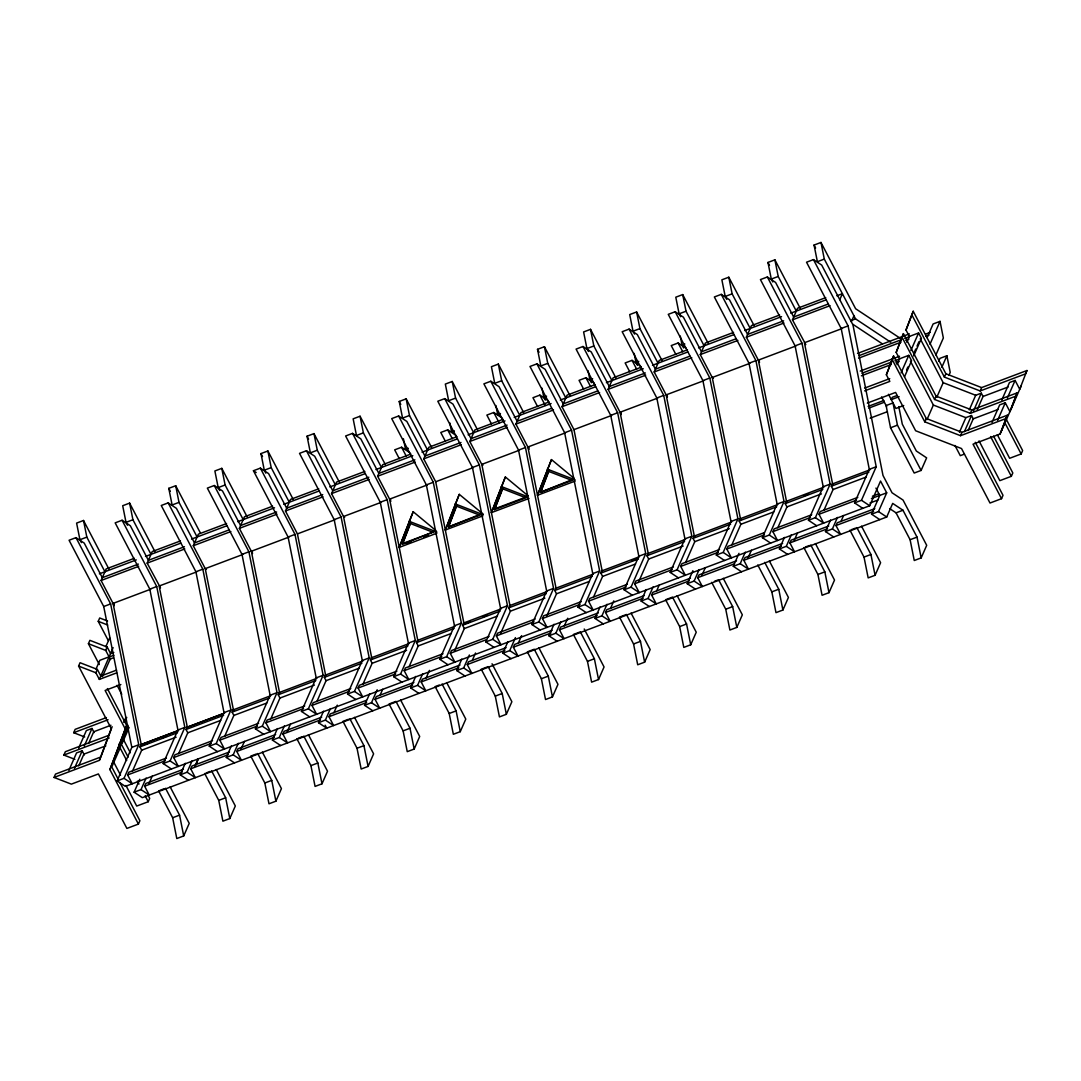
<?xml version="1.0" encoding="UTF-8"?>
<svg xmlns="http://www.w3.org/2000/svg" width="1081" height="1081" viewBox="0 0 1081 1081"><rect width="100%" height="100%" fill="white"/><g stroke="black" fill="none" stroke-linecap="round" stroke-linejoin="round"><path stroke-width="1.5" d="M99.371 760.348L100.844 756.997L55.523 774.077L54.05 777.442L99.371 760.348L111.248 728.54L78.589 666.072L80.062 662.721L97.358 669.423L100.83 676.044L116.545 670.125M101.411 755.484L112.154 726.702M124.666 722.27L126.369 717.703M125.004 721.959L126.707 717.392M54.05 777.442L71.346 784.13L98.398 773.942L126.882 828.424L138.409 824.087L109.924 769.591L126.639 725.419L107.37 688.57M109.924 769.591L126.639 725.419M126.666 760.483L119.734 747.228L127.95 725.243M119.734 747.228L127.666 726.608M436.846 533.203L399.24 547.391L413.185 511.718L435.886 530.528M483.248 514.191L459.276 494.341L445.331 530.014L482.937 515.826M448.453 526.96L456.25 506.057L479.748 515.164L480.099 514.367L448.453 526.96L479.748 515.164M529.028 498.449L491.423 512.637L505.368 476.964L528.069 495.774M494.544 509.583L502.341 488.68L525.839 497.787L494.544 509.583L503.097 487.801M575.119 481.086L537.514 495.26L551.459 459.587L574.16 478.397M540.635 492.206L548.432 471.302L571.93 480.41L572.281 479.613L540.635 492.206L571.93 480.41M864.678 390.863L889.825 381.39L886.366 374.756L893.582 356.014L926.241 418.482L961.995 432.332L1007.316 415.239L1001.56 430.63M893.582 356.014L886.366 374.756M894.933 360.797L899.649 359.014L896.176 352.392L903.405 333.651L936.065 396.119L971.805 409.969L1017.126 392.876L1011.384 408.267M903.405 333.651L896.176 352.392M904.743 338.434L909.459 336.65L906 330.029L913.215 311.274L945.875 373.742L981.629 387.593L1026.95 370.513L1019.734 389.255L1015.1 380.417L1009.478 382.539L1001.776 400.078M913.215 311.274L906 330.029M867.313 403.091L895.595 392.43L915.634 430.751L961.522 448.534L990.007 503.03L1001.533 498.679L973.035 444.183L1000.087 433.994L1007.316 415.239M1017.126 392.876L1009.911 411.618L1005.289 402.781L999.668 404.902L991.966 422.455M399.24 547.391L413.185 511.718M410.915 522.555L402.7 543.54L434.008 531.744L402.362 544.338L410.158 523.434L433.657 532.541M459.276 494.341L445.331 530.014L446.021 528.433M448.791 526.163L457.006 505.178M491.423 512.637L505.368 476.964M537.514 495.26L551.459 459.587M540.986 491.409L549.189 470.424M114.248 605.684L101.087 580.497L106.154 568.93L134.368 558.309M99.303 664.531L88.412 643.708L89.885 640.344L107.181 647.046L110.654 653.681L113.789 652.492M108.343 640.668L98.236 621.332L99.709 617.981L107.573 621.035M95.993 669.085L99.844 660.315L109.073 656.829M105.816 646.722L109.667 637.939M116.64 672.882L99.357 679.395L95.885 672.774L97.358 669.423M110.478 659.532L105.708 650.411L107.181 647.046M160.529 587.888L147.178 563.12L152.245 551.553L180.459 540.932M74.873 759.335L63.874 755.065L65.346 751.714L109.1 735.215M84.696 736.972L73.684 732.702L75.157 729.351L106.424 717.568M99.357 679.395L113.113 647.627M102.492 676.544L110.208 658.991L113.343 657.816M68.846 770.483L76.548 752.93L82.17 750.809L84.332 754.943M78.656 748.106L86.358 730.567L91.98 728.445L94.155 732.58M74.467 768.361L82.17 750.809M84.277 745.985L91.98 728.445M78.764 765.821L83.899 754.119L105.816 745.863M88.588 743.458L93.723 731.756L110.938 725.256M270.709 695.732L233.104 709.92L233.631 710.947L205.241 568.647L193.269 545.743L198.336 534.19L226.551 523.555M123.775 722.365L125.693 717.973M112.248 765.916L120.586 746.903L119.045 743.958M122.058 743.552L129.125 727.459M879.799 519.623L871.57 514.178L878.488 511.57L886.704 492.841L880.542 481.059L869.705 505.746L125.328 786.387L117.099 780.928L131.828 747.376L103.722 606.522L69.076 540.243L75.994 537.635L84.223 543.094L102.317 577.7L138.354 564.106M117.099 780.928L124.018 778.32L138.746 744.768L110.64 603.914L75.994 537.635M124.018 778.32L132.247 783.779L127.626 774.942L128.815 772.212L166.433 758.038M132.517 771.05L141.679 750.187L139.935 746.876L140.908 744.66L178.527 730.486L140.908 744.674L141.449 745.701L113.059 603.401L150.664 589.226M252.535 553.553L239.36 528.366L244.428 516.813L272.642 506.178M889.636 508.57L896.054 512.84L910.107 539.716L914.256 560.512L921.174 557.904L917.026 537.108L902.973 510.232L892.69 503.408L886.717 517.015L142.341 797.656L134.112 792.197L139.8 779.239M134.112 792.197L141.016 789.603L146.084 778.077M141.016 789.603L149.246 795.048L144.624 786.198L145.827 783.468L183.432 769.294M148.894 783.752L152.218 776.158M171.42 769.01L163.19 763.551L177.919 729.999L149.813 589.145L115.167 522.866L122.085 520.258L130.315 525.717L148.408 560.323L184.446 546.729M138.409 824.087L139.881 820.736L119.869 782.441M125.923 785.441L136.706 806.061L148.232 801.724L149.705 798.359L148.165 795.413M163.19 763.551L170.109 760.943L184.837 727.391L156.731 586.537L122.085 520.258M170.109 760.943L178.338 766.402L173.717 757.565L174.906 754.835L212.525 740.661M178.608 753.673L187.77 732.81L186.027 729.499L186.999 727.283L224.618 713.109L186.999 727.297L187.54 728.324L159.15 586.024L196.756 571.849M362.892 660.977L325.286 675.166L325.813 676.193L297.424 533.892L285.452 510.989L290.519 499.436L318.733 488.801M188.432 780.279L180.203 774.82L185.256 763.308M180.203 774.82L187.108 772.226L192.175 760.7M187.108 772.226L195.337 777.671L190.715 768.821L191.918 766.091L229.523 751.917M217.511 751.633L209.282 746.174L224.01 712.622L195.904 571.768L161.258 505.489L168.177 502.881L176.406 508.34L194.499 542.946L228.969 529.947M209.282 746.174L216.2 743.566L230.929 710.014L202.823 569.16L168.177 502.881M216.2 743.566L224.429 749.025L219.808 740.188L221.01 737.458L258.616 723.284M224.699 736.296L233.861 715.433L232.131 712.122L233.104 709.92M408.983 643.6L371.378 657.788L371.905 658.815L343.515 516.515L331.543 493.612L336.61 482.058L364.824 471.424M158.596 790.873L172.649 817.749L176.798 838.545L183.716 835.937L189.229 823.357L170.149 786.86M234.523 762.902L226.294 757.443L231.348 745.931M226.294 757.443L233.199 754.849L238.266 743.323M233.199 754.849L241.428 760.294L236.807 751.457L238.009 748.728L275.614 734.553M241.077 748.998L244.414 741.404M263.602 734.256L255.373 728.797L270.101 695.245L241.995 554.391L207.349 488.112L214.268 485.504L222.497 490.963L240.59 525.569L276.628 511.975M255.373 728.797L262.291 726.189L277.02 692.651L248.914 551.783L214.268 485.504M262.291 726.189L270.52 731.648L265.899 722.811L267.102 720.081L304.707 705.907M270.791 718.919L279.952 698.056L278.222 694.745L279.195 692.543L316.801 678.355M390.809 501.422L377.634 476.235L382.701 464.681L410.915 454.047M204.687 773.496L218.74 800.372L222.889 821.168L229.807 818.56L235.32 805.98L216.241 769.483M280.614 745.525L272.385 740.066L277.439 728.553M272.385 740.066L279.29 737.472L284.357 725.946M279.29 737.472L287.519 742.917L282.898 734.08L284.1 731.351L321.706 717.176M287.168 731.621L290.505 724.027M309.693 716.879L301.464 711.42L316.192 677.868L288.087 537.014L253.44 470.735L260.359 468.127L268.588 473.586L286.681 508.192L322.719 494.598M301.464 711.42L308.382 708.812L323.111 675.274L295.005 534.406L260.359 468.127M308.382 708.812L316.611 714.271L311.99 705.434L313.193 702.704L350.798 688.529M316.882 701.542L326.043 680.679L324.314 677.368L325.286 675.166M501.165 608.846L463.56 623.034L464.087 624.061L435.697 481.761L423.725 458.857L428.792 447.304L457.006 436.67M256.305 754.025L250.778 756.119L264.831 782.995L268.98 803.791L275.898 801.183L281.425 788.603L262.332 752.106M325.165 725.202L326.705 728.148L318.476 722.689L323.53 711.176M318.476 722.689L325.381 720.095L330.448 708.568M325.381 720.095L333.61 725.54L328.989 716.703L330.191 713.973L366.229 700.38M333.921 712.73L337.258 705.136M355.784 699.502L347.555 694.043L362.284 660.491L334.178 519.637L299.532 453.358L306.45 450.75L314.679 456.209L332.772 490.815L368.81 477.221M347.555 694.043L354.473 691.435L369.202 657.897L341.096 517.029L306.45 450.75M354.473 691.435L362.703 696.894L358.081 688.057L359.284 685.327L396.889 671.152M362.973 684.165L372.134 663.302L370.405 659.991L371.378 657.788M510.178 606.684L481.788 464.384L469.816 441.48L474.883 429.927L503.097 419.293M296.87 738.742L310.923 765.618L315.071 786.414L321.989 783.806L327.516 771.226L308.423 734.729M372.796 710.771L364.567 705.312L369.621 693.799M364.567 705.312L371.486 702.718L377.174 689.759M371.486 702.718L379.715 708.163L375.08 699.326L376.283 696.596L413.888 682.422M380.012 695.353L382.688 689.273M401.875 682.125L393.646 676.665L408.375 643.114L380.269 502.26L345.623 435.981L352.541 433.373L360.77 438.832L378.863 473.437L414.901 459.844M393.646 676.665L400.565 674.058L415.293 640.52L387.187 499.652L352.541 433.373M400.565 674.058L408.794 679.517L404.172 670.679L405.375 667.95L442.98 653.775M409.064 666.788L418.225 645.925L416.496 642.614L417.469 640.411L455.074 626.223M529.082 449.304L515.907 424.103L520.974 412.55L549.189 401.916M348.487 719.27L342.961 721.365L357.014 748.241L361.162 769.037L368.08 766.429L373.607 753.849L354.514 717.352M418.888 693.394L410.658 687.935L415.712 676.422M410.658 687.935L417.577 685.34L422.63 673.814M417.577 685.34L425.806 690.786L421.171 681.949L422.374 679.219L459.979 665.045M426.103 677.976L429.441 670.382M447.966 664.747L439.737 659.288L454.466 625.737L426.36 484.883L391.714 418.604L398.632 415.996L406.861 421.455L424.955 456.06L460.992 442.467M439.737 659.288L446.656 656.68L461.384 623.142L433.278 482.275L398.632 415.996M446.656 656.68L454.885 662.14L450.264 653.302L451.466 650.573L489.071 636.398M454.506 650.911L464.317 628.547L462.587 625.237L463.56 623.034M639.439 556.715L601.833 570.903L602.36 571.93L573.97 429.63L561.998 406.726L567.066 395.173L595.28 384.539M414.172 749.052L410.023 728.256L395.97 701.38L389.052 703.988L403.105 730.864L407.253 751.66L414.172 749.052L419.698 736.472L400.605 699.975M464.979 676.017L456.75 670.558L461.803 659.045M456.75 670.558L463.668 667.963L469.357 655.005M463.668 667.963L471.897 673.409L467.262 664.572L468.465 661.842L506.084 647.668M472.194 660.599L475.532 653.005M494.058 647.37L485.828 641.911L500.557 608.36L472.451 467.505L437.805 401.227L444.723 398.619L452.953 404.078L471.046 438.683L507.084 425.09M485.828 641.911L492.747 639.303L507.475 605.765L479.369 464.898L444.723 398.619M492.747 639.303L500.976 644.762L496.355 635.925L497.557 633.196L535.163 619.021M500.598 633.534L510.408 611.17L508.678 607.86L509.651 605.657L547.256 591.469M621.264 414.55L608.09 389.349L613.157 377.796L641.371 367.162M439.291 685.043L435.143 686.611L449.196 713.487L453.344 734.283L460.263 731.675L465.789 719.095L446.696 682.597M511.07 658.64L502.841 653.181L507.894 641.668M502.841 653.181L509.759 650.586L515.448 637.628M509.759 650.586L517.988 656.032L513.353 647.195L514.556 644.465L552.175 630.291M518.285 643.222L521.623 635.628M540.149 629.993L531.92 624.534L546.648 590.983L518.542 450.128L483.896 383.85L490.815 381.242L499.044 386.701L517.137 421.306L551.607 408.307M531.92 624.534L538.838 621.926L553.567 588.388L525.461 447.52L490.815 381.242M538.838 621.926L547.067 627.385L542.446 618.548L543.648 615.819L581.254 601.644M546.689 616.156L556.499 593.793L554.769 590.483L555.742 588.28L593.347 574.092M667.315 395.646L667.355 397.173L654.181 371.972L659.248 360.419L687.462 349.785M506.354 714.298L502.206 693.502L488.153 666.626L481.234 669.234L495.287 696.11L499.436 716.906L506.354 714.298L511.881 701.718L492.031 663.761M557.161 641.263L548.932 635.804L553.985 624.291M548.932 635.804L555.85 633.209L560.904 621.683M555.85 633.209L564.079 638.655L559.458 629.818L560.647 627.088L598.266 612.913M564.377 625.845L567.714 618.251M586.24 612.616L578.011 607.157L592.739 573.606L564.633 432.751L529.987 366.473L536.906 363.865L545.135 369.324L563.228 403.929L597.698 390.93M578.011 607.157L584.929 604.549L599.658 571.011L571.552 430.143L536.906 363.865M584.929 604.549L593.158 610.008L588.537 601.171L589.74 598.442L627.345 584.267M593.428 597.28L602.59 576.416L600.86 573.106L601.833 570.903M777.712 504.584L740.107 518.772L740.647 519.799L712.244 377.499L700.272 354.595L705.353 343.042L733.553 332.408M552.445 696.921L548.297 676.125L534.244 649.249L527.325 651.857L541.378 678.733L545.527 699.529L552.445 696.921L557.972 684.341L538.892 647.843M603.252 623.886L595.023 618.427L600.077 606.914M595.023 618.427L601.941 615.832L606.995 604.306M601.941 615.832L610.17 621.278L605.549 612.441L606.738 609.711L644.357 595.536M610.468 608.468L613.805 600.874M632.331 595.239L624.102 589.78L638.83 556.229L610.724 415.374L576.078 349.095L582.997 346.488L591.226 351.947L609.319 386.552L645.357 372.959M624.102 589.78L631.02 587.172L645.749 553.634L617.643 412.766L582.997 346.488M631.02 587.172L639.249 592.631L634.628 583.794L635.831 581.065L673.436 566.89M638.871 581.402L648.681 559.039L646.951 555.729L647.924 553.526L685.53 539.338M759.538 362.405L746.363 337.218L751.43 325.651L779.644 315.017M598.536 679.544L594.388 658.748L580.335 631.872L573.416 634.479L587.469 661.356L591.618 682.152L598.536 679.544L604.063 666.963L584.213 629.007M649.343 606.509L641.114 601.05L646.168 589.537M641.114 601.05L648.032 598.455L653.086 586.929M648.032 598.455L656.262 603.901L651.64 595.063L652.829 592.334L690.448 578.159M656.572 591.091L659.234 585.01M678.422 577.862L670.193 572.403L684.922 538.851L656.816 397.997L622.17 331.718L629.088 329.11L637.317 334.57L655.41 369.175L689.881 356.176M670.193 572.403L677.111 569.795L691.84 536.257L663.734 395.389L629.088 329.11M677.111 569.795L685.34 575.254L680.719 566.417L681.922 563.687L719.527 549.513M685.611 562.539L694.772 541.662L693.043 538.352L694.016 536.149L731.621 521.961M805.804 344.609L792.454 319.841L797.521 308.274L825.735 297.64M644.627 662.167L640.479 641.371L626.426 614.494L619.508 617.102L633.561 643.979L637.709 664.774L644.627 662.167L650.154 649.586L631.074 613.089M695.434 589.131L687.205 583.672L692.894 570.714M687.205 583.672L694.124 581.078L699.177 569.552M694.124 581.078L702.353 586.524L697.731 577.686L698.921 574.957L736.539 560.782M701.988 575.227L705.325 567.633M724.513 560.485L716.284 555.026L731.013 521.474L702.907 380.62L668.261 314.341L675.179 311.733L683.408 317.192L701.501 351.798L735.972 338.799M716.284 555.026L723.203 552.418L737.931 518.88L709.825 378.012L675.179 311.733M723.203 552.418L731.432 557.877L726.81 549.04L728.013 546.31L764.051 532.73M731.702 545.162L740.863 524.285L739.134 520.974L740.107 518.772M839.775 299.667L842.396 293.708L836.856 295.789M690.718 644.789L686.57 623.994L672.517 597.117L665.599 599.725L679.652 626.602L683.8 647.397L690.718 644.789L696.245 632.209L677.165 595.712M741.525 571.754L733.296 566.295L738.985 553.337M733.296 566.295L740.215 563.701L745.268 552.175M740.215 563.701L748.444 569.147L743.823 560.309L745.012 557.58L782.63 543.405M851.328 321.76L853.949 315.801M748.079 557.85L751.417 550.256M770.604 543.108L762.375 537.649L777.104 504.097L748.998 363.243L714.352 296.964L721.27 294.356L729.499 299.815L747.593 334.421L783.63 320.827M762.375 537.649L769.294 535.041L784.022 501.503L755.916 360.635L721.27 294.356M769.294 535.041L777.523 540.5L772.901 531.663L774.104 528.933L811.709 514.745M777.793 527.771L786.954 506.908L785.225 503.597L786.198 501.381L823.803 487.207M711.69 582.348L725.743 609.225L729.891 630.02L736.81 627.412L742.336 614.832L723.257 578.335M787.617 554.377L779.387 548.932L784.441 537.406M779.387 548.932L786.306 546.324L791.36 534.798M786.306 546.324L794.535 551.769L789.9 542.919L791.103 540.189L828.708 526.015M794.17 540.473L797.508 532.879M816.696 525.731L808.466 520.272L823.195 486.72L795.089 345.866L760.443 279.587L767.361 276.979L775.59 282.438L793.684 317.044L828.154 304.045M808.466 520.272L815.385 517.664L830.113 484.126L802.007 343.258L767.361 276.979M815.385 517.664L823.614 523.123L818.993 514.286L820.195 511.556L857.801 497.368M823.884 510.394L833.046 489.531L831.316 486.22L832.289 484.004L869.894 469.83M757.781 564.971L771.834 591.848L775.982 612.643L782.901 610.035L788.427 597.455L769.348 560.958M896.973 364.662L899.541 358.811L908.77 355.338L911.58 360.73L904.513 376.823M906.797 342.299L909.364 336.448L918.58 332.975L921.404 338.367L913.702 355.906M833.708 537L825.479 531.555L830.532 520.029M825.479 531.555L832.397 528.947L837.451 517.421M901.054 372.891L908.77 355.338M910.878 350.528L918.58 332.975M832.397 528.947L840.626 534.392L835.991 525.542L837.194 522.812L874.799 508.638M906.567 369.945L907.851 367.013M913.823 353.419L915.742 349.041M917.039 346.109L918.958 341.731M840.923 521.569L843.599 515.502M862.8 508.354L854.558 502.895L869.3 469.343L841.18 328.489L806.534 262.21L813.452 259.602L821.682 265.061L852.95 324.868L883.001 475.478L892.041 492.774L903.04 500.057L926.701 545.324L921.174 557.904M927.093 337.691L933.119 323.962L940.038 321.354L943.348 338.002L935.903 354.96M854.558 502.895L861.476 500.287L876.205 466.749L848.099 325.881L813.452 259.602M929.984 344.231L940.038 321.354M803.872 547.594L817.925 574.47L822.073 595.266L828.992 592.658L834.518 580.078L815.439 543.581M871.57 514.178L879.785 495.449L875.934 488.085M938.713 361.23L939.984 358.351L946.888 355.744L950.213 372.377L948.888 375.404M941.835 367.256L946.888 355.744M1005.843 418.604L960.523 435.684L924.768 421.833L926.241 418.482M1015.654 396.227L970.333 413.32L934.592 399.47L936.065 396.119M1026.95 370.513L1025.477 373.864L980.156 390.957L944.402 377.107L945.875 373.742M926.944 419.671L933.362 405.051L910.418 361.162M936.768 397.308L943.186 382.688L920.242 338.799M849.963 530.217L864.016 557.093L868.165 577.889L875.083 575.281L880.61 562.701L861.53 526.204M921.107 470.438L897.446 425.171L893.014 402.956L886.096 405.564L890.541 427.779L914.202 473.046L921.107 470.438L926.633 457.858L916.35 451.034L902.297 424.157L898.784 406.564M959.442 432.265L965.86 417.644L971.481 415.523L973.224 418.833L968.09 430.535M969.265 409.902L975.684 395.281L981.305 393.16L983.034 396.47L977.265 409.631M960.523 435.684L961.995 432.332M970.333 413.32L971.805 409.969M980.156 390.957L981.629 387.593M964.428 431.616L971.481 415.523M973.603 410.712L981.305 393.16M997.587 420.333L1005.289 402.781M1007.397 397.957L1015.1 380.417M1000.087 433.994L1021.207 385.903M1001.533 498.679L1003.006 495.328L975.278 442.305M979.035 440.899L999.83 480.653L1011.343 476.316L1012.816 472.965L993.574 436.143M997.331 434.724L1009.64 458.29L1021.167 453.952L1022.64 450.588L1005.695 418.185M108.924 569.092L83.521 520.488L76.602 523.096L79.926 539.73L81.426 542.621M155.015 551.715L129.612 503.111L122.694 505.719L126.018 522.353L127.517 525.244M175.703 485.734L179.014 502.368L172.109 504.976L168.785 488.342L175.703 485.734L200.336 532.865M247.198 516.961L221.794 468.357L214.876 470.965L218.2 487.599L219.7 490.49M265.791 473.113L264.291 470.221L260.967 453.588L267.885 450.98L293.289 499.584M313.976 433.603L317.287 450.236L310.382 452.844L307.058 436.211L313.976 433.603L339.38 482.207M360.068 416.226L353.149 418.833L356.473 435.467L363.378 432.859L360.068 416.226L385.471 464.83M406.159 398.848L409.469 415.482L402.564 418.09L399.24 401.456L406.159 398.848L431.562 447.453M452.25 381.471L445.331 384.079L448.656 400.713L455.574 398.105L452.25 381.471L477.653 430.076M498.341 364.094L491.423 366.702L494.747 383.336L501.665 380.728L498.341 364.094L523.745 412.699M544.432 346.717L547.756 363.351L540.838 365.959L537.514 349.325L544.432 346.717L569.836 395.322M615.927 377.945L590.523 329.34L583.605 331.948L586.929 348.582L588.442 351.474M662.018 360.568L636.614 311.963L629.696 314.571L633.02 331.205L634.533 334.097M708.109 343.19L682.706 294.586L675.787 297.194L679.111 313.828L680.625 316.719M754.2 325.813L728.797 277.209L721.878 279.817L725.202 296.451L726.716 299.342M772.807 281.965L771.293 279.074L767.969 262.44L774.888 259.832L800.291 308.436M820.979 242.455L824.303 259.089L817.385 261.697L814.061 245.063L820.979 242.455L855.625 308.734L900.216 338.285M79.926 539.73L86.831 537.122L83.521 520.488M126.018 522.353L132.922 519.745L129.612 503.111M218.2 487.599L225.105 484.991L221.794 468.357M264.291 470.221L271.196 467.614L267.885 450.98M586.929 348.582L593.847 345.974L590.523 329.34M633.02 331.205L639.938 328.597L636.614 311.963M679.111 313.828L686.03 311.22L682.706 294.586M725.202 296.451L732.121 293.843L728.797 277.209M771.293 279.074L778.212 276.466L774.888 259.832M409.821 452.696L401.591 447.237L394.673 449.845L399.308 458.695M455.912 435.319L447.683 429.86L440.778 432.468L445.399 441.318M502.003 417.942L493.774 412.483L486.869 415.09L491.49 423.941M548.094 400.565L539.865 395.106L532.96 397.713L537.581 406.564M594.185 383.187L585.956 377.728L579.051 380.336L583.672 389.187M641.803 368.716L640.276 365.81L632.047 360.351L625.142 362.959L629.764 371.81M686.367 348.433L678.138 342.974L671.233 345.582L675.855 354.433M408.294 448.291L405.524 449.331L403.416 438.751M454.385 430.914L451.615 431.954L449.804 422.887M500.476 413.537L497.706 414.577L495.895 405.51M545.324 400.105L543.797 397.2L546.567 396.159M591.415 382.728L589.888 379.823L592.658 378.782M637.506 365.351L635.979 362.446L638.749 361.405M683.597 347.974L682.07 345.069L684.841 344.028M99.398 573.822L136.274 559.917M145.489 556.445L180.797 543.135M191.58 539.068L226.888 525.758M237.671 521.691L274.547 507.786M283.762 504.314L319.071 491.004M329.854 486.936L365.162 473.627M375.945 469.559L412.82 455.655M422.036 452.182L457.344 438.872M468.127 434.805L505.003 420.901M514.218 417.428L551.094 403.524M560.309 400.051L595.617 386.741M606.4 382.674L643.276 368.77M652.492 365.297L687.8 351.987M698.583 347.92L733.891 334.61M744.674 330.543L781.549 316.638M790.765 313.166L826.073 299.856M101.087 580.497L138.692 566.322M147.178 563.12L184.783 548.945M193.269 545.743L230.875 531.568M239.36 528.366L276.966 514.191M285.452 510.989L323.057 496.814M331.543 493.612L369.148 479.437M377.634 476.235L415.239 462.06M423.725 458.857L461.33 444.683M469.816 441.48L507.421 427.306M515.907 424.103L553.513 409.929M561.998 406.726L599.604 392.552M608.09 389.349L645.695 375.175M654.181 371.972L691.786 357.797M700.272 354.595L737.877 340.42M746.363 337.218L783.968 323.03M792.454 319.841L830.059 305.653M851.423 320.462L855.571 318.895L890.703 342.191M103.722 606.522L110.64 603.914M149.813 589.145L156.731 586.537M195.904 571.768L202.823 569.16M241.995 554.391L248.914 551.783M288.087 537.014L295.005 534.406M334.178 519.637L341.096 517.029M380.269 502.26L387.187 499.652M426.36 484.883L433.278 482.275M472.451 467.505L479.369 464.898M518.542 450.128L525.461 447.52M564.633 432.751L571.552 430.143M610.724 415.374L617.643 412.766M656.816 397.997L663.734 395.389M702.907 380.62L709.825 378.012M748.998 363.243L755.916 360.635M795.089 345.866L802.007 343.258M841.18 328.489L848.099 325.881M242.847 554.472L205.241 568.647L206.403 569.417M279.195 692.543L279.722 693.57L251.333 551.269L288.938 537.095M297.424 533.892L335.029 519.718M381.12 502.341L343.515 516.515L344.677 517.286M417.671 639.776L389.606 499.138L427.225 484.964M435.697 481.761L473.316 467.587M519.407 450.209L481.788 464.384L482.95 465.154M555.742 588.28L556.269 589.307L527.879 447.007L565.498 432.832M573.97 429.63L611.589 415.455M648.451 554.553L620.062 412.253L657.68 398.078M703.772 380.701L666.153 394.876L694.543 537.176L694.016 536.149M749.863 363.324L712.244 377.499L713.406 378.269M786.198 501.381L786.725 502.408L758.335 360.122L795.954 345.934M842.045 328.556L804.426 342.745L832.816 485.031L832.289 484.004M857.517 353.433L909.364 333.894M859.179 355.608L901.608 339.61M858.638 358.162L901.068 342.164M905.77 340.393L908.918 339.204M925.552 334.124L930.241 332.353M925.917 336.259L929.052 335.083M494.895 508.786L526.19 496.99M860.26 371.067L899.541 356.257M406.199 543.446L410.902 541.676M423.441 536.946L428.144 535.176M109.181 657.032L113.883 655.262M861.935 373.229L891.784 361.973M861.395 375.796L891.244 364.54M895.96 362.757L899.095 361.567M864.584 388.106L889.731 378.62M120.842 684.516L105.127 690.448L125.166 728.77M868.138 406.415L883.812 400.51M897 395.538L892.298 397.308L891.271 399.632L899.108 396.673M868.692 408.145L884.366 402.24M870.178 418.171L887.42 411.672M903.73 405.51L895.906 408.469L888.487 394.295M73.684 732.702L108.073 719.743M890.541 427.779L897.446 425.171M983.034 396.47L1008.087 387.025M63.874 755.065L109.195 737.985M973.224 418.833L998.263 409.388M131.828 747.376L138.746 744.768M177.919 729.999L184.837 727.391M224.01 712.622L230.929 710.014M270.101 695.245L277.02 692.651M316.192 677.868L323.111 675.274M362.284 660.491L369.202 657.897M408.375 643.114L415.293 640.52M454.466 625.737L461.384 623.142M500.557 608.36L507.475 605.765M546.648 590.983L553.567 588.388M592.739 573.606L599.658 571.011M638.83 556.229L645.749 553.634M684.922 538.851L691.84 536.257M731.013 521.474L737.931 518.88M777.104 504.097L784.022 501.503M823.195 486.72L830.113 484.126M869.3 469.343L876.205 466.749M144.584 744.512L149.286 742.742M161.826 738.012L166.528 736.242M465.654 623.467L470.357 621.697M482.896 616.967L487.599 615.197M632.142 560.701L636.844 558.931M803.967 495.909L808.669 494.139M139.935 746.876L177.554 732.702M186.027 729.499L223.645 715.325M232.131 712.122L269.737 697.948M278.222 694.745L315.828 680.571M324.314 677.368L361.919 663.194M370.405 659.991L408.01 645.816M416.496 642.614L454.101 628.439M462.587 625.237L500.192 611.062M508.678 607.86L546.283 593.685M554.769 590.483L592.374 576.308M600.86 573.106L638.466 558.931M646.951 555.729L684.557 541.554M693.043 538.352L730.648 524.177M739.134 520.974L776.739 506.8M785.225 503.597L822.83 489.409M831.316 486.22L868.921 472.032M141.679 750.187L176.149 737.188M187.77 732.81L220.673 720.405M233.861 715.433L266.764 703.028M279.952 698.056L314.422 685.057M326.043 680.679L358.946 668.274M372.134 663.302L406.605 650.303M418.225 645.925L451.142 633.52M464.317 628.547L497.233 616.143M510.408 611.17L544.892 598.171M556.499 593.793L589.415 581.389M602.59 576.416L635.506 564.012M648.681 559.039L683.165 546.04M694.772 541.662L729.256 528.663M740.863 524.285L773.78 511.881M786.954 506.908L821.425 493.909M833.046 489.531L865.962 477.126M964.441 454.101L960.293 455.669L954.942 445.453M127.626 774.942L165.231 760.767M173.717 757.565L211.322 743.39M219.808 740.188L257.413 726.013M265.899 722.811L303.504 708.636M311.99 705.434L349.595 691.259M358.081 688.057L395.687 673.882M404.172 670.679L441.778 656.505M450.264 653.302L486.301 639.709M496.355 635.925L533.96 621.751M542.446 618.548L580.065 604.374M588.537 601.171L626.156 586.997M634.628 583.794L672.247 569.619M680.719 566.417L718.338 552.242M726.81 549.04L764.429 534.865M772.901 531.663L810.507 517.475M818.993 514.286L856.598 500.098M872.421 496.193L878.691 493.828M871.408 498.517L886.704 492.841M870.002 503.003L877.84 500.057M144.624 786.198L182.243 772.023M190.715 768.821L228.334 754.646M236.807 751.457L274.425 737.269M282.898 734.08L320.517 719.892M328.989 716.703L366.608 702.515M375.08 699.326L412.699 685.138M421.171 681.949L458.79 667.761M467.262 664.572L504.881 650.384M513.353 647.195L550.972 633.007M559.458 629.818L597.063 615.63M605.549 612.441L643.154 598.252M651.64 595.063L689.246 580.875M697.731 577.686L733.769 564.093M743.823 560.309L781.428 546.121M789.9 542.919L827.519 528.744M835.991 525.542L873.61 511.367M159.974 790.346L164.123 788.779M206.066 772.969L210.214 771.402M298.248 738.215L302.396 736.647M714.46 581.308L718.608 579.74L732.661 606.617L736.81 627.412M805.264 547.067L809.412 545.5M851.355 529.69L855.503 528.123M896.054 512.84L902.973 510.232M172.649 817.749L179.568 815.142L165.515 788.265M218.74 800.372L225.659 797.764L211.606 770.888M264.831 782.995L271.75 780.387L257.697 753.511M310.923 765.618L317.841 763.01L303.788 736.134M357.014 748.241L363.932 745.633L349.879 718.757M403.105 730.864L410.023 728.256M449.196 713.487L456.114 710.879L442.061 684.003M495.287 696.11L502.206 693.502M541.378 678.733L548.297 676.125M587.469 661.356L594.388 658.748M633.561 643.979L640.479 641.371M679.652 626.602L686.57 623.994M725.743 609.225L732.661 606.617M771.834 591.848L778.752 589.24L764.699 562.363M817.925 574.47L824.844 571.863L810.791 544.986M864.016 557.093L870.935 554.485L856.882 527.609M910.107 539.716L917.026 537.108M943.186 382.688L975.684 395.281M933.362 405.051L965.86 417.644M547.283 469.1L575.146 479.883M501.192 486.477L527.501 496.665M455.101 503.854L482.95 514.637M409.01 521.231L436.859 532.014M98.236 621.332L107.668 624.994M88.412 643.708L105.708 650.411M78.589 666.072L95.885 672.774M852.868 324.3L882.38 343.866M758.335 360.122L759.497 360.892M861.476 500.287L869.705 505.746M878.488 511.57L886.717 517.015M620.062 412.253L621.224 413.023M527.879 447.007L529.041 447.777M389.606 499.138L390.768 499.908M253.44 470.735L256.183 472.559M251.333 551.269L252.495 552.04M113.059 603.401L114.221 604.171M1004.992 423.022L1021.167 453.952M990.561 436.548L1011.343 476.316M911.742 314.639L944.402 377.107M901.932 337.002L934.592 399.47M892.109 359.365L924.768 421.833M824.303 259.089L855.571 318.895M814.061 245.063L815.601 248.008M881.583 396.903L886.677 406.659M778.212 276.466L796.305 311.085M767.969 262.44L769.51 265.386M732.121 293.843L750.214 328.462M686.03 311.22L704.123 345.839M678.138 342.974L682.773 351.838M639.938 328.597L658.032 363.216M632.047 360.351L636.682 369.216M593.847 345.974L611.941 380.593M585.956 377.728L590.591 386.593M547.756 363.351L565.849 397.97M537.514 349.325L539.054 352.271M539.865 395.106L545.27 405.443M501.665 380.728L519.758 415.347M493.774 412.483L499.179 422.82M455.574 398.105L473.667 432.724M447.683 429.86L452.317 438.724M409.469 415.482L427.576 450.101M399.24 401.456L400.781 404.402M401.591 447.237L406.226 456.101M363.378 432.859L381.485 467.478M417.469 640.411L417.996 641.438M317.287 450.236L335.38 484.856M307.058 436.211L308.598 439.156M271.196 467.614L289.289 502.233M260.967 453.588L262.507 456.533M225.105 484.991L243.198 519.61M179.014 502.368L197.107 536.987M168.785 488.342L170.325 491.287M132.922 519.745L151.016 554.364M86.831 537.122L104.925 571.741M117.059 685.3L121.748 694.259M123.423 739.512L130.355 752.768M121.207 743.877L128.139 757.132M137.449 781.104L138.99 784.049M145.151 795.832L148.232 801.724M113.613 761.875L120.532 775.131M111.397 766.24L118.329 779.496M870.935 554.485L875.083 575.281M824.844 571.863L828.992 592.658M778.752 589.24L782.901 610.035M680.26 336.002L682.07 345.069M634.169 353.379L635.979 362.446M588.078 370.756L589.888 379.823M541.986 388.133L543.797 397.2M456.114 710.879L460.263 731.675M363.932 745.633L368.08 766.429M317.841 763.01L321.989 783.806M271.75 780.387L275.898 801.183M225.659 797.764L229.807 818.56M179.568 815.142L183.716 835.937M198.309 758.781L194.985 766.375L198.323 758.781"/></g></svg>
